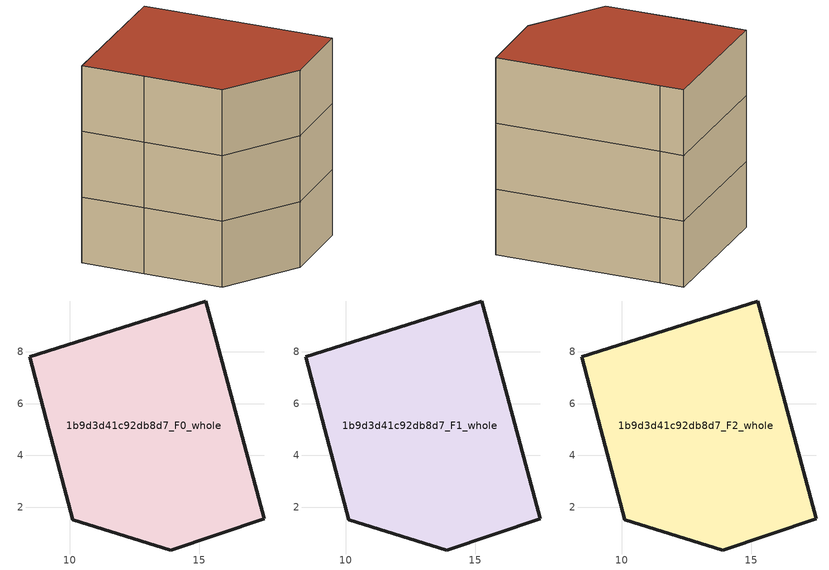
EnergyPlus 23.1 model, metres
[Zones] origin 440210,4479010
1b9d3d41c92db8d7_F0_whole
 floor ground (EU_floor_Construction): 15.55,8.88 17.51,1.55 13.91,0.35 10.13,1.51 9.2,5.01 8.46,7.81 15.26,9.96 z0
 wall outside (EU_wall_Construction): 8.46,7.81 9.2,5.01 10.13,1.51 13.91,0.35 17.51,1.55 15.55,8.88 15.26,9.96 8.46,7.81 z0:3
1b9d3d41c92db8d7_F1_whole
 floor to 1b9d3d41c92db8d7_F0_whole (EU_floor_Construction): 15.55,8.88 17.51,1.55 13.91,0.35 10.13,1.51 9.2,5.01 8.46,7.81 15.26,9.96 z3
 wall outside (EU_wall_Construction): 8.46,7.81 9.2,5.01 10.13,1.51 13.91,0.35 17.51,1.55 15.55,8.88 15.26,9.96 8.46,7.81 z3:6
1b9d3d41c92db8d7_F2_whole
 floor to 1b9d3d41c92db8d7_F1_whole (EU_floor_Construction): 15.55,8.88 17.51,1.55 13.91,0.35 10.13,1.51 9.2,5.01 8.46,7.81 15.26,9.96 z6
 wall outside (EU_wall_Construction): 8.46,7.81 9.2,5.01 10.13,1.51 13.91,0.35 17.51,1.55 15.55,8.88 15.26,9.96 8.46,7.81 z6:9
 roof outside (EU_roof_Construction): 17.51,1.55 15.55,8.88 15.26,9.96 8.46,7.81 9.2,5.01 10.13,1.51 13.91,0.35 z9
[Building]
EU S2 Campaign: North Axis=0; Terrain=City; Solar Distribution=FullExterior
[Site:Location]
Madrid: Latitude=40.5; Longitude=-3.5; Time Zone=1; Elevation=609
[SizingPeriod:WeatherFileDays]
AnnualSizingPeriod: Begin Month=1; Begin Day of Month=1; End Month=12; End Day of Month=31; Day of Week for Start Day=Monday; Use Weather File Daylight Saving Period=No; Use Weather File Rain and Snow Indicators=No
[MATERIAL]
EU_InternalMass_Material: Roughness=MediumRough; Thickness=0.1; Conductivity=1; Density=1800; Specific Heat=900; Thermal Absorptance=0.9; Solar Absorptance=0.7; Visible Absorptance=0.7
[MATERIAL:NOMASS] Roughness=MediumRough; Thermal Absorptance=0.9; Solar Absorptance=0.7; Visible Absorptance=0.7
Name | Thermal Resistance
EU_wall_NoMass | 0.459673
EU_roof_NoMass | 0.495815
EU_floor_NoMass | 0.788942
[CONSTRUCTION]
EU_wall_Construction: EU_wall_NoMass
EU_roof_Construction: EU_roof_NoMass
EU_floor_Construction: EU_floor_NoMass
EU_InternalMass_Construction: EU_InternalMass_Material
[ZONE] Type=1; Multiplier=1; Ceiling Height=autocalculate; Floor Area=autocalculate; Part of Total Floor Area=Yes
Name | Volume
1b9d3d41c92db8d7_F0_whole | 176.035
1b9d3d41c92db8d7_F1_whole; 1b9d3d41c92db8d7_F2_whole | 176.034
[INTERNALMASS] Construction=EU_InternalMass_Construction; Surface Area=58.6781
Name | Zone or ZoneList
1b9d3d41c92db8d7_F0_whole_EU_InternalMass | 1b9d3d41c92db8d7_F0_whole
1b9d3d41c92db8d7_F1_whole_EU_InternalMass | 1b9d3d41c92db8d7_F1_whole
1b9d3d41c92db8d7_F2_whole_EU_InternalMass | 1b9d3d41c92db8d7_F2_whole
[OTHEREQUIPMENT] Fuel Type=Electricity; Design Level Calculation Method=Watts/Area; Power per Zone Floor Area=1; Fraction Latent=0; Fraction Radiant=0; Fraction Lost=0; Carbon Dioxide Generation Rate=0; EndUse Subcategory=EU_Step8_InternalGains
Name | Zone or ZoneList or Space or SpaceList | Schedule
EU_Step8_InternalGain_1b9d3d41c92db8d7_F0_whole_f000 | 1b9d3d41c92db8d7_F0_whole | EU_Step8_GainSchedule_1b9d3d41c92db8d7_F0_whole_f000
EU_Step8_InternalGain_1b9d3d41c92db8d7_F1_whole_f000 | 1b9d3d41c92db8d7_F1_whole | EU_Step8_GainSchedule_1b9d3d41c92db8d7_F1_whole_f000
EU_Step8_InternalGain_1b9d3d41c92db8d7_F2_whole_f000 | 1b9d3d41c92db8d7_F2_whole | EU_Step8_GainSchedule_1b9d3d41c92db8d7_F2_whole_f000
[ZONEVENTILATION:DESIGNFLOWRATE] Schedule=EU_AlwaysOn; Design Flow Rate Calculation Method=AirChanges/Hour; Air Changes per Hour=0.719161; Ventilation Type=Natural; Fan Pressure Rise=0; Fan Total Efficiency=1; Constant Term Coefficient=1; Temperature Term Coefficient=0; Velocity Term Coefficient=0; Velocity Squared Term Coefficient=0; Minimum Indoor Temperature=-100; Maximum Indoor Temperature=100; Delta Temperature=-100; Minimum Outdoor Temperature=-100; Maximum Outdoor Temperature=100; Maximum Wind Speed=40
Name | Zone or ZoneList or Space or SpaceList
EU_ConstantAir_1b9d3d41c92db8d7_F0_whole | 1b9d3d41c92db8d7_F0_whole
EU_ConstantAir_1b9d3d41c92db8d7_F1_whole | 1b9d3d41c92db8d7_F1_whole
EU_ConstantAir_1b9d3d41c92db8d7_F2_whole | 1b9d3d41c92db8d7_F2_whole
[HVACTEMPLATE:THERMOSTAT] Constant Heating Setpoint=20; Constant Cooling Setpoint=50
EU_HeatOnly_1b9d3d41c92db8d7_F0_whole; EU_HeatOnly_1b9d3d41c92db8d7_F1_whole; EU_HeatOnly_1b9d3d41c92db8d7_F2_whole
[HVACTEMPLATE:ZONE:IDEALLOADSAIRSYSTEM] System Availability Schedule=EU_AlwaysOn; Maximum Heating Supply Air Temperature=50; Minimum Cooling Supply Air Temperature=13; Maximum Heating Supply Air Humidity Ratio=0.0156; Minimum Cooling Supply Air Humidity Ratio=0.0077; Heating Limit=NoLimit; Cooling Limit=NoLimit; Heating Availability Schedule=EU_AlwaysOn; Cooling Availability Schedule=EU_CoolingOff; Dehumidification Control Type=ConstantSensibleHeatRatio; Cooling Sensible Heat Ratio=0.7; Dehumidification Setpoint=60; Humidification Control Type=None; Humidification Setpoint=30; Outdoor Air Method=None; Outdoor Air Flow Rate per Person=0.00944; Outdoor Air Flow Rate per Zone Floor Area=0; Outdoor Air Flow Rate per Zone=0; Demand Controlled Ventilation Type=None; Outdoor Air Economizer Type=NoEconomizer; Heat Recovery Type=None; Sensible Heat Recovery Effectiveness=0.7; Latent Heat Recovery Effectiveness=0.65
Name | Template Thermostat
1b9d3d41c92db8d7_F0_whole | EU_HeatOnly_1b9d3d41c92db8d7_F0_whole
1b9d3d41c92db8d7_F1_whole | EU_HeatOnly_1b9d3d41c92db8d7_F1_whole
1b9d3d41c92db8d7_F2_whole | EU_HeatOnly_1b9d3d41c92db8d7_F2_whole
[SIZING:ZONE] Zone Cooling Design Supply Air Temperature Input Method=SupplyAirTemperature; Zone Cooling Design Supply Air Temperature=13; Zone Heating Design Supply Air Temperature Input Method=SupplyAirTemperature; Zone Heating Design Supply Air Temperature=50; Zone Cooling Design Supply Air Humidity Ratio=0.008; Zone Heating Design Supply Air Humidity Ratio=0.008; Cooling Design Air Flow Method=DesignDay; Cooling Design Air Flow Rate=0; Cooling Minimum Air Flow per Zone Floor Area=0.000762; Cooling Minimum Air Flow=0; Cooling Minimum Air Flow Fraction=0.2; Heating Design Air Flow Method=DesignDay; Heating Design Air Flow Rate=0; Heating Maximum Air Flow per Zone Floor Area=0.002032; Heating Maximum Air Flow=0.141576; Heating Maximum Air Flow Fraction=0.3; Account for Dedicated Outdoor Air System=No; Dedicated Outdoor Air System Control Strategy=NeutralSupplyAir; Dedicated Outdoor Air Low Setpoint Temperature for Design=autosize; Dedicated Outdoor Air High Setpoint Temperature for Design=autosize; Zone Load Sizing Method=Sensible Load Only No Latent Load; Zone Latent Cooling Design Supply Air Humidity Ratio Input Method=HumidityRatioDifference; Zone Cooling Design Supply Air Humidity Ratio Difference=0.005; Zone Latent Heating Design Supply Air Humidity Ratio Input Method=HumidityRatioDifference; Zone Humidification Design Supply Air Humidity Ratio Difference=0.005
1b9d3d41c92db8d7_F0_whole; 1b9d3d41c92db8d7_F1_whole; 1b9d3d41c92db8d7_F2_whole
[SCHEDULE:CONSTANT]
Name | Hourly Value
EU_AlwaysOn | 1
EU_CoolingOff | 0
[SCHEDULE:FILE] Column Number=1; Rows to Skip at Top=0; Number of Hours of Data=8760; Column Separator=Comma; Interpolate to Timestep=No; Minutes per Item=60; Adjust Schedule for Daylight Savings=Yes
Name | File
EU_Step8_GainSchedule_1b9d3d41c92db8d7_F0_whole_f000 | C:\Users\o_iseri\Desktop\OpenUBEM\openubem\outputs\eu_evidence\EU-11\ES-MAD-BERRUGUETE\idfs\1b9d3d41c92db8d7\1b9d3d41c92db8d7_F0_whole_f000_gain.csv
EU_Step8_GainSchedule_1b9d3d41c92db8d7_F1_whole_f000 | C:\Users\o_iseri\Desktop\OpenUBEM\openubem\outputs\eu_evidence\EU-11\ES-MAD-BERRUGUETE\idfs\1b9d3d41c92db8d7\1b9d3d41c92db8d7_F1_whole_f000_gain.csv
EU_Step8_GainSchedule_1b9d3d41c92db8d7_F2_whole_f000 | C:\Users\o_iseri\Desktop\OpenUBEM\openubem\outputs\eu_evidence\EU-11\ES-MAD-BERRUGUETE\idfs\1b9d3d41c92db8d7\1b9d3d41c92db8d7_F2_whole_f000_gain.csv
